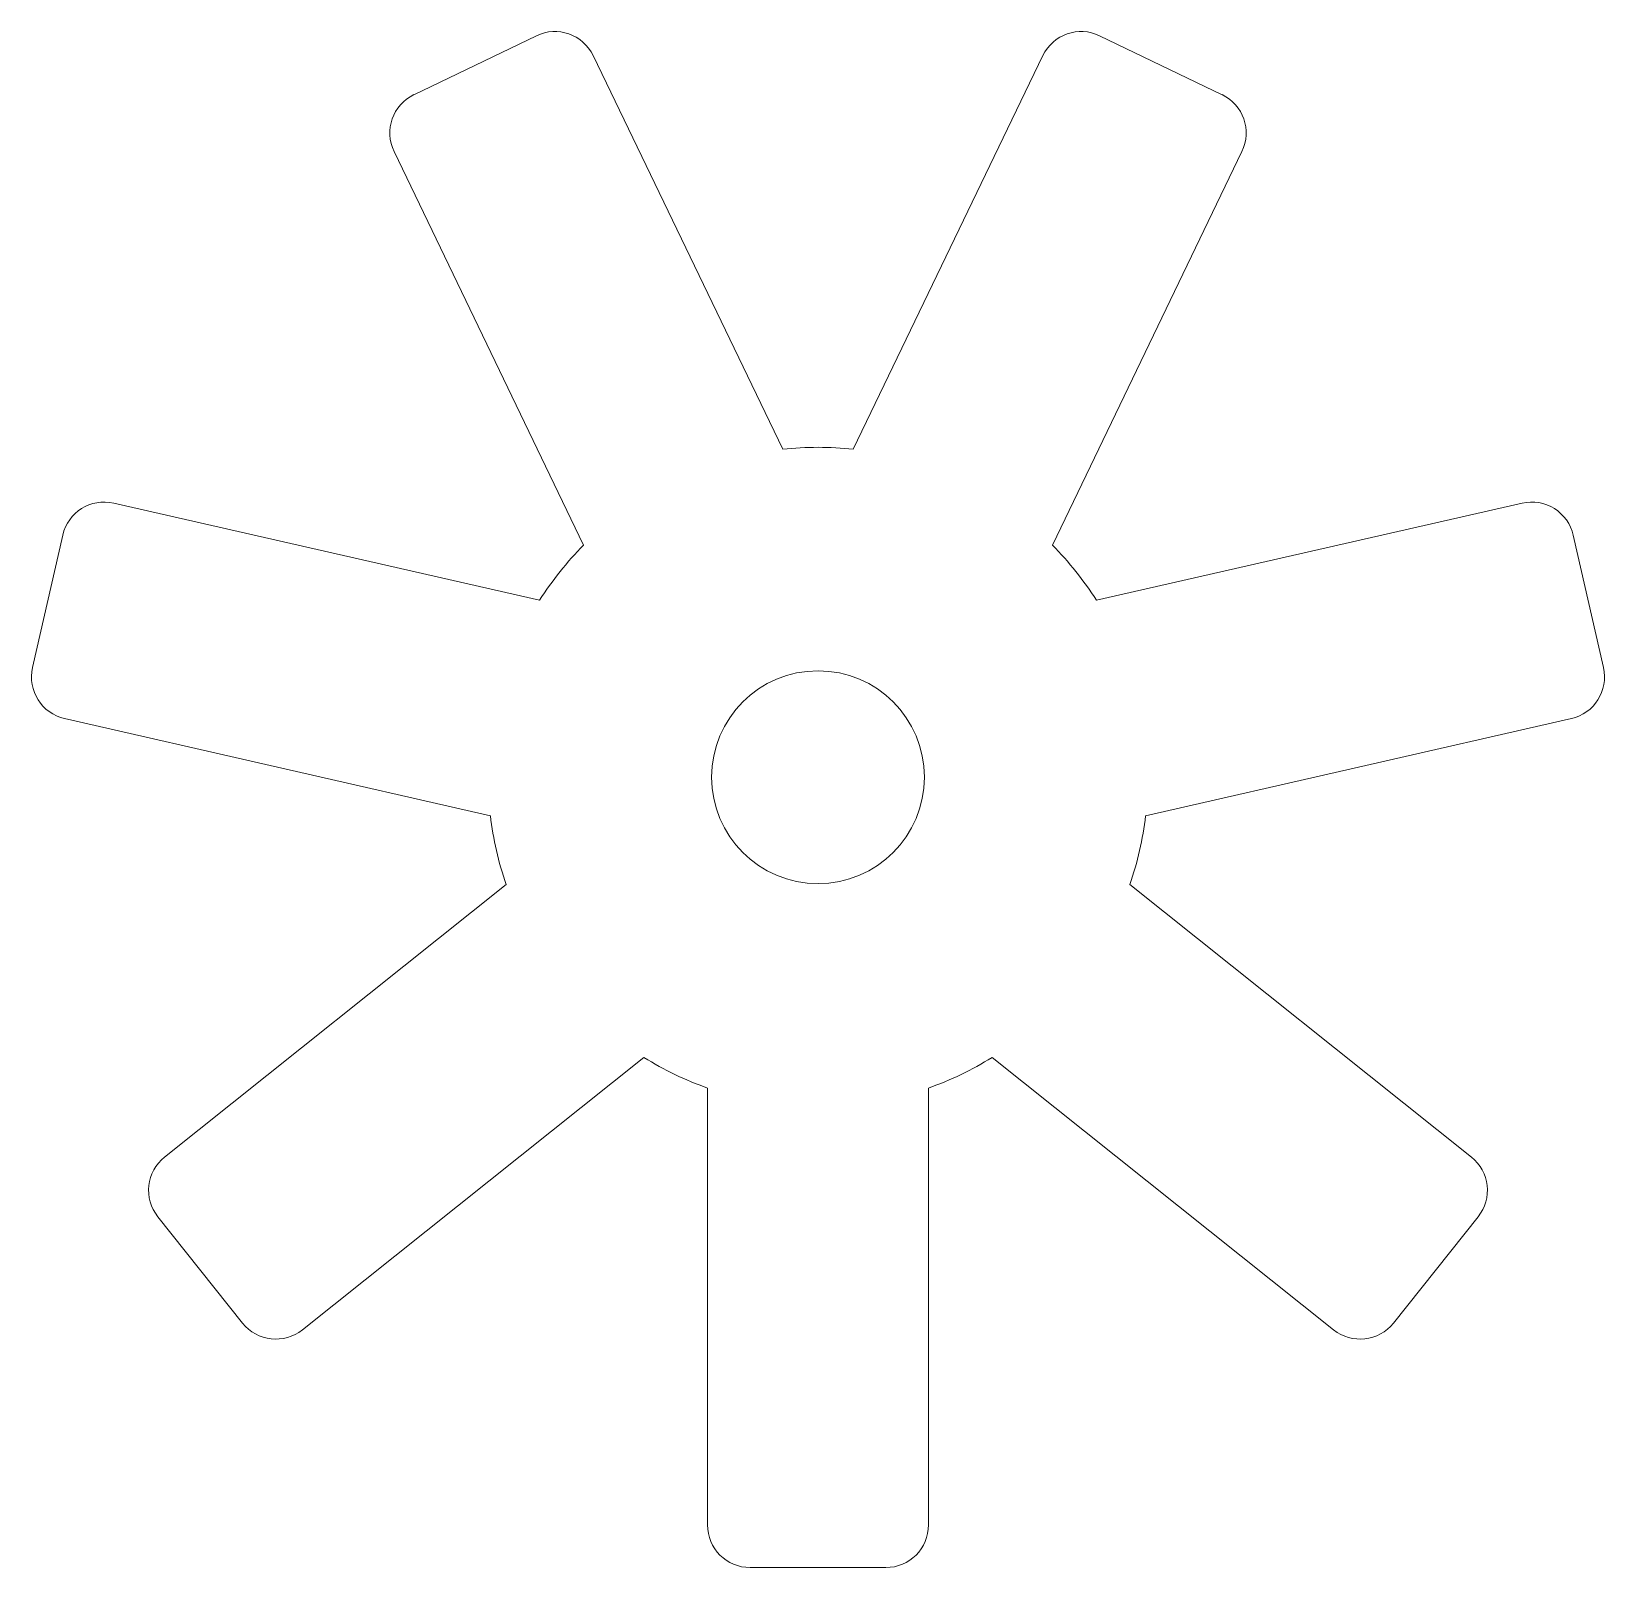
# Model space of a CAD drawing. Header units: inches. Extents: x -0.92 to 0.92, y -0.93 to 0.88.
import ezdxf

# ---------------------------------------------------------------- set-up
doc = ezdxf.new("R2010")
doc.units = ezdxf.units.IN
doc.header["$MEASUREMENT"] = 0

msp = doc.modelspace()

# ---------------------------------------------------------------- linework, layer by layer
at = {"color": 7, "linetype": 'Continuous', "lineweight": 15}
for p, q in [((-0.3309, 0.871), (-0.4747, 0.8017)), ((0.4747, 0.8017), (0.3309, 0.871)), ((-0.0415, 0.3853), (-0.2641, 0.8476)), ((0.2641, 0.8476), (0.0415, 0.3853)), ((-0.498, 0.735), (-0.2754, 0.2726)), ((0.2754, 0.2726), (0.498, 0.735)), ((-0.3271, 0.2078), (-0.8274, 0.322)), ((0.8274, 0.322), (0.3271, 0.2078)), ((-0.8873, 0.2844), (-0.9228, 0.1288)), ((0.9228, 0.1288), (0.8873, 0.2844)), ((-0.8852, 0.0689), (-0.3848, -0.0453)), ((0.3848, -0.0453), (0.8852, 0.0689)), ((-0.3664, -0.1262), (-0.7676, -0.4461)), ((0.7676, -0.4461), (0.3664, -0.1262)), ((-0.6058, -0.6491), (-0.2045, -0.3291)), ((0.2045, -0.3291), (0.6058, -0.6491)), ((-0.1298, -0.3651), (-0.1298, -0.8783)), ((0.1298, -0.8783), (0.1298, -0.3651)), ((-0.7755, -0.5164), (-0.676, -0.6412)), ((0.676, -0.6412), (0.7755, -0.5164)), ((-0.0798, -0.9283), (0.0798, -0.9283))]:
    msp.add_line(p, q, dxfattribs=at)
msp.add_circle((0, 0), 0.125, dxfattribs=at)
for centre, radius, start, end in [((-0.3092, 0.8259), 0.05, 25.7143, 115.7143), ((0.3092, 0.8259), 0.05, 64.2857, 154.2857), ((-0.453, 0.7567), 0.05, 115.7143, 205.7143), ((0.453, 0.7567), 0.05, 334.2857, 64.2857), ((0, 0), 0.3875, 83.8552, 96.1448), ((-0.8385, 0.2732), 0.05, 77.1429, 167.1429), ((0.8385, 0.2732), 0.05, 12.8571, 102.8571), ((0, 0), 0.3875, 135.2838, 147.5734), ((0, 0), 0.3875, 32.4266, 44.7162), ((-0.874, 0.1176), 0.05, 167.1429, 257.1429), ((0.874, 0.1176), 0.05, 282.8571, 12.8571), ((0, 0), 0.3875, 186.7124, 199.0019), ((0, 0), 0.3875, 340.9981, 353.2876), ((0, 0), 0.3875, 238.1409, 250.4305), ((0, 0), 0.3875, 289.5695, 301.8591), ((-0.7364, -0.4852), 0.05, 128.5714, 218.5714), ((0.7364, -0.4852), 0.05, 321.4286, 51.4286), ((-0.6369, -0.61), 0.05, 218.5714, 308.5714), ((0.6369, -0.61), 0.05, 231.4286, 321.4286), ((-0.0798, -0.8783), 0.05, 180, 270), ((0.0798, -0.8783), 0.05, 270, 0)]:
    msp.add_arc(centre, radius, start, end, dxfattribs=at)

doc.saveas('drawing.dxf')
